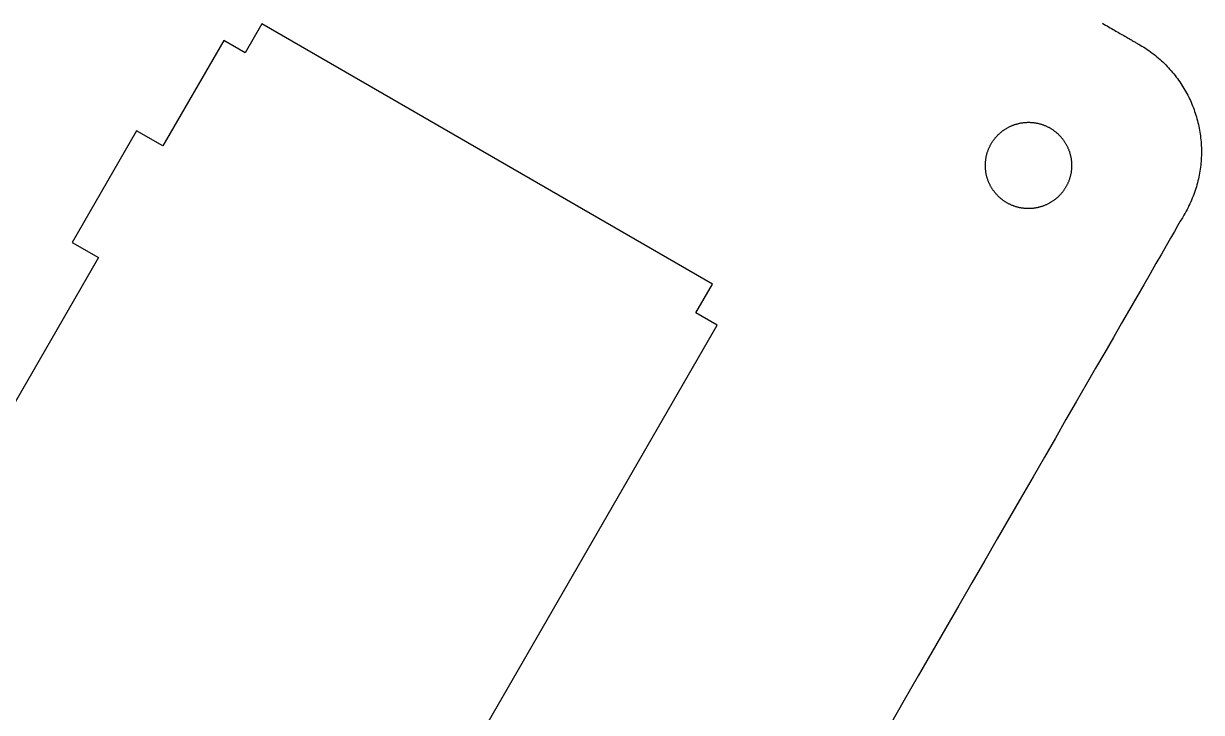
# Model space of a CAD drawing. Header units: millimetres. Extents: x 6 to 315, y 6 to 140.
# Drawn here: x 130.82 to 159.5, y 37.8 to 54.56 of the extents above; entities that cross this region are included whole.
import ezdxf

# ---------------------------------------------------------------- set-up
doc = ezdxf.new("R2010")
doc.units = ezdxf.units.MM
doc.layers.add('CUT', color=7, linetype='CONTINUOUS', true_color=0x000000)

msp = doc.modelspace()

# ---------------------------------------------------------------- linework, layer by layer
at = {"layer": 'CUT'}
for p, q in [((136.621052, 54.55595), (136.21545, 53.852953)), ((147.592633, 48.221738), (136.621052, 54.55595)), ((157.09018, 54.570763), (157.128291, 54.548531)), ((157.128291, 54.548531), (157.166049, 54.526653)), ((157.166049, 54.526653), (157.203807, 54.505127)), ((157.203807, 54.505127), (157.240859, 54.483602)), ((157.240859, 54.483602), (157.277205, 54.462429)), ((157.277205, 54.462429), (157.313198, 54.44161)), ((157.313198, 54.44161), (157.348839, 54.421143)), ((157.348839, 54.421143), (157.383774, 54.401029)), ((157.383774, 54.401029), (157.418356, 54.381268)), ((157.418356, 54.381268), (157.451879, 54.361507)), ((157.451879, 54.361507), (157.48505, 54.342451)), ((157.48505, 54.342451), (157.517514, 54.323749)), ((157.517514, 54.323749), (157.54892, 54.305752)), ((157.54892, 54.305752), (157.579973, 54.287755)), ((157.579973, 54.287755), (157.609968, 54.270464)), ((157.609968, 54.270464), (157.639257, 54.253526)), ((157.639257, 54.253526), (157.667487, 54.237294)), ((157.667487, 54.237294), (157.695011, 54.221414)), ((157.695011, 54.221414), (157.721477, 54.206241)), ((135.695784, 54.15276), (134.213976, 51.585787)), ((136.21545, 53.852953), (135.695784, 54.15276)), ((157.721477, 54.206241), (157.746884, 54.19142)), ((157.746884, 54.19142), (157.771233, 54.177305)), ((157.771233, 54.177305), (157.794876, 54.163543)), ((157.794876, 54.163543), (157.817107, 54.150839)), ((157.817107, 54.150839), (157.838279, 54.138488)), ((157.838279, 54.138488), (157.858393, 54.126843)), ((157.858393, 54.126843), (157.877449, 54.115904)), ((157.877449, 54.115904), (157.895093, 54.105671)), ((157.895093, 54.105671), (157.911678, 54.096143)), ((157.911678, 54.096143), (157.926852, 54.087321)), ((157.926852, 54.087321), (157.940614, 54.079558)), ((157.940614, 54.079558), (157.953317, 54.072147)), ((157.953317, 54.072147), (157.964609, 54.065796)), ((157.964609, 54.065796), (157.974137, 54.06015)), ((157.974137, 54.06015), (157.982606, 54.055209)), ((157.982606, 54.055209), (157.989311, 54.051328)), ((157.989311, 54.051328), (157.994604, 54.048152)), ((157.994604, 54.048152), (157.998486, 54.046034)), ((157.998486, 54.046034), (158.000603, 54.044976)), ((158.000603, 54.044976), (158.008366, 54.040388)), ((158.008366, 54.040388), (158.052476, 54.014276)), ((158.052476, 54.014276), (158.095527, 53.98781)), ((158.095527, 53.98781), (158.138225, 53.960638)), ((158.138225, 53.960638), (158.180217, 53.932761)), ((158.180217, 53.932761), (158.221857, 53.904178)), ((158.221857, 53.904178), (158.262438, 53.875242)), ((158.262438, 53.875242), (158.302666, 53.8456)), ((158.302666, 53.8456), (158.342188, 53.815606)), ((158.342188, 53.815606), (158.381357, 53.784905)), ((158.381357, 53.784905), (158.419468, 53.753499)), ((158.419468, 53.753499), (158.457226, 53.72174)), ((158.457226, 53.72174), (158.494631, 53.689276)), ((158.494631, 53.689276), (158.530977, 53.656458)), ((158.530977, 53.656458), (158.566971, 53.622935)), ((158.566971, 53.622935), (158.601905, 53.589059)), ((158.601905, 53.589059), (158.636487, 53.55483)), ((158.636487, 53.55483), (158.670363, 53.519895)), ((158.670363, 53.519895), (158.703887, 53.484254)), ((158.703887, 53.484254), (158.736351, 53.448614)), ((158.736351, 53.448614), (158.768463, 53.412267)), ((158.768463, 53.412267), (158.799869, 53.375568)), ((158.799869, 53.375568), (158.83057, 53.338163)), ((158.83057, 53.338163), (158.860564, 53.300758)), ((158.860564, 53.300758), (158.890206, 53.262647)), ((158.890206, 53.262647), (158.918789, 53.224184)), ((158.918789, 53.224184), (158.947019, 53.185015)), ((158.947019, 53.185015), (158.974191, 53.145845)), ((158.974191, 53.145845), (159.001009, 53.106323)), ((159.001009, 53.106323), (159.027122, 53.066095)), ((159.027122, 53.066095), (159.052529, 53.025867)), ((159.052529, 53.025867), (159.077231, 52.984933)), ((159.077231, 52.984933), (159.101579, 52.943647)), ((159.101579, 52.943647), (159.124869, 52.90236)), ((159.124869, 52.90236), (159.147453, 52.860368)), ((159.147453, 52.860368), (159.169684, 52.818375)), ((159.169684, 52.818375), (159.19121, 52.775677)), ((159.19121, 52.775677), (159.211677, 52.732979)), ((159.211677, 52.732979), (159.231791, 52.689928)), ((159.231791, 52.689928), (159.250846, 52.646524)), ((159.250846, 52.646524), (159.269549, 52.60312)), ((159.269549, 52.60312), (159.287545, 52.559011)), ((159.287545, 52.559011), (159.304836, 52.514901)), ((159.304836, 52.514901), (159.321069, 52.470439)), ((159.321069, 52.470439), (159.336948, 52.425976)), ((159.336948, 52.425976), (159.352122, 52.380808)), ((159.352122, 52.380808), (159.36659, 52.335992)), ((159.36659, 52.335992), (159.380352, 52.290471)), ((159.380352, 52.290471), (159.393056, 52.24495)), ((159.393056, 52.24495), (159.405406, 52.199076)), ((133.572319, 51.956239), (132.001947, 49.236605)), ((134.213976, 51.585787), (133.572319, 51.956239)), ((154.612631, 51.911481), (154.624275, 51.921715)), ((154.624275, 51.921715), (154.636626, 51.931242)), ((154.636626, 51.931242), (154.648624, 51.94077)), ((154.648624, 51.94077), (154.660975, 51.950298)), ((154.660975, 51.950298), (154.673678, 51.959473)), ((154.673678, 51.959473), (154.686382, 51.968647)), ((154.686382, 51.968647), (154.699085, 51.977469)), ((154.699085, 51.977469), (154.712142, 51.986291)), ((154.712142, 51.986291), (154.725198, 51.99476)), ((154.725198, 51.99476), (154.738255, 52.003229)), ((154.738255, 52.003229), (154.751664, 52.011346)), ((154.751664, 52.011346), (154.765073, 52.019109)), ((154.765073, 52.019109), (154.778836, 52.026872)), ((154.778836, 52.026872), (154.792598, 52.034635)), ((154.792598, 52.034635), (154.80636, 52.041693)), ((154.80636, 52.041693), (154.820475, 52.049103)), ((154.820475, 52.049103), (154.83459, 52.055808)), ((154.83459, 52.055808), (154.848705, 52.062513)), ((154.848705, 52.062513), (154.863173, 52.069217)), ((154.863173, 52.069217), (154.877641, 52.075569)), ((154.877641, 52.075569), (154.892109, 52.081568)), ((154.892109, 52.081568), (154.906577, 52.087567)), ((154.906577, 52.087567), (154.921398, 52.093213)), ((154.921398, 52.093213), (154.936219, 52.098506)), ((154.936219, 52.098506), (154.951392, 52.103799)), ((154.951392, 52.103799), (154.966566, 52.10874)), ((154.966566, 52.10874), (154.98174, 52.11368)), ((154.98174, 52.11368), (154.996914, 52.118267)), ((154.996914, 52.118267), (155.012087, 52.122502)), ((155.012087, 52.122502), (155.027614, 52.126736)), ((155.027614, 52.126736), (155.043141, 52.130618)), ((155.043141, 52.130618), (155.05902, 52.134147)), ((155.05902, 52.134147), (155.074547, 52.137676)), ((155.074547, 52.137676), (155.090426, 52.140851)), ((155.090426, 52.140851), (155.106306, 52.143674)), ((155.106306, 52.143674), (155.122538, 52.146497)), ((155.122538, 52.146497), (155.138417, 52.148968)), ((155.138417, 52.148968), (155.15465, 52.151085)), ((155.15465, 52.151085), (155.170882, 52.153202)), ((155.170882, 52.153202), (155.187114, 52.154966)), ((155.187114, 52.154966), (155.2037, 52.156378)), ((155.2037, 52.156378), (155.219932, 52.157437)), ((155.219932, 52.157437), (155.236517, 52.158495)), ((155.236517, 52.158495), (155.253102, 52.159201)), ((155.253102, 52.159201), (155.27004, 52.159554)), ((155.27004, 52.159554), (155.286626, 52.159907)), ((155.286626, 52.159907), (155.303211, 52.159907)), ((155.303211, 52.159907), (155.320149, 52.159554)), ((155.320149, 52.159554), (155.336734, 52.158848)), ((155.336734, 52.158848), (155.353319, 52.158142)), ((155.353319, 52.158142), (155.369905, 52.157084)), ((155.369905, 52.157084), (155.386137, 52.155672)), ((155.386137, 52.155672), (155.402369, 52.153908)), ((155.402369, 52.153908), (155.418955, 52.152143)), ((155.418955, 52.152143), (155.434834, 52.150026)), ((155.434834, 52.150026), (155.451066, 52.147909)), ((155.451066, 52.147909), (155.467299, 52.145086)), ((155.467299, 52.145086), (155.483178, 52.142263)), ((155.483178, 52.142263), (155.499058, 52.13944)), ((155.499058, 52.13944), (155.514937, 52.135911)), ((155.514937, 52.135911), (155.530464, 52.132382)), ((155.530464, 52.132382), (155.54599, 52.128501)), ((155.54599, 52.128501), (155.561517, 52.124619)), ((155.561517, 52.124619), (155.577043, 52.120385)), ((155.577043, 52.120385), (155.592217, 52.115797)), ((155.592217, 52.115797), (155.607744, 52.11121)), ((155.607744, 52.11121), (155.622917, 52.106269)), ((155.622917, 52.106269), (155.637738, 52.101329)), ((155.637738, 52.101329), (155.652559, 52.096036)), ((155.652559, 52.096036), (155.66738, 52.09039)), ((155.66738, 52.09039), (155.682201, 52.084391)), ((155.682201, 52.084391), (155.697022, 52.078392)), ((155.697022, 52.078392), (155.71149, 52.072393)), ((155.71149, 52.072393), (155.725605, 52.066041)), ((155.725605, 52.066041), (155.740073, 52.059337)), ((155.740073, 52.059337), (155.754188, 52.052279)), ((155.754188, 52.052279), (155.768303, 52.045575)), ((155.768303, 52.045575), (155.782065, 52.038164)), ((155.782065, 52.038164), (155.795827, 52.030754)), ((155.795827, 52.030754), (155.809589, 52.02299)), ((155.809589, 52.02299), (155.822999, 52.015227)), ((155.822999, 52.015227), (155.836408, 52.007111)), ((155.836408, 52.007111), (155.849817, 51.998995)), ((155.849817, 51.998995), (155.862874, 51.990526)), ((155.862874, 51.990526), (155.87593, 51.982057)), ((155.87593, 51.982057), (155.888987, 51.973235)), ((155.888987, 51.973235), (155.90169, 51.96406)), ((155.90169, 51.96406), (155.914041, 51.954885)), ((155.914041, 51.954885), (155.926745, 51.94571)), ((155.926745, 51.94571), (155.939095, 51.936183)), ((155.939095, 51.936183), (155.951093, 51.926302)), ((155.951093, 51.926302), (155.963091, 51.916422)), ((159.405406, 52.199076), (159.417051, 52.153202)), ((159.417051, 52.153202), (159.427638, 52.107328)), ((159.427638, 52.107328), (159.437871, 52.060748)), ((159.437871, 52.060748), (159.447046, 52.014521)), ((159.447046, 52.014521), (159.455868, 51.967942)), ((159.455868, 51.967942), (159.463631, 51.921009)), ((159.463631, 51.921009), (159.471041, 51.874429)), ((154.375497, 51.625298), (154.38326, 51.638707)), ((154.38326, 51.638707), (154.391377, 51.652117)), ((154.391377, 51.652117), (154.399493, 51.665526)), ((154.399493, 51.665526), (154.407609, 51.678582)), ((154.407609, 51.678582), (154.416431, 51.691639)), ((154.416431, 51.691639), (154.4249, 51.704695)), ((154.4249, 51.704695), (154.434075, 51.717399)), ((154.434075, 51.717399), (154.44325, 51.730103)), ((154.44325, 51.730103), (154.452424, 51.742453)), ((154.452424, 51.742453), (154.461952, 51.754804)), ((154.461952, 51.754804), (154.47148, 51.767155)), ((154.47148, 51.767155), (154.48136, 51.779152)), ((154.48136, 51.779152), (154.491594, 51.79115)), ((154.491594, 51.79115), (154.501474, 51.802795)), ((154.501474, 51.802795), (154.512061, 51.81444)), ((154.512061, 51.81444), (154.522647, 51.825732)), ((154.522647, 51.825732), (154.533233, 51.837024)), ((154.533233, 51.837024), (154.544172, 51.848316)), ((154.544172, 51.848316), (154.555112, 51.859256)), ((154.555112, 51.859256), (154.566051, 51.870195)), ((154.566051, 51.870195), (154.577696, 51.880781)), ((154.577696, 51.880781), (154.588988, 51.891014)), ((154.588988, 51.891014), (154.600633, 51.901601)), ((154.600633, 51.901601), (154.612631, 51.911481)), ((155.963091, 51.916422), (155.975089, 51.906541)), ((155.975089, 51.906541), (155.986734, 51.896308)), ((155.986734, 51.896308), (155.998379, 51.886074)), ((155.998379, 51.886074), (156.009671, 51.875488)), ((156.009671, 51.875488), (156.020963, 51.864549)), ((156.020963, 51.864549), (156.032255, 51.853609)), ((156.032255, 51.853609), (156.043194, 51.84267)), ((156.043194, 51.84267), (156.05378, 51.831378)), ((156.05378, 51.831378), (156.064367, 51.820086)), ((156.064367, 51.820086), (156.074953, 51.808441)), ((156.074953, 51.808441), (156.085186, 51.796796)), ((156.085186, 51.796796), (156.095067, 51.785151)), ((156.095067, 51.785151), (156.104947, 51.773154)), ((156.104947, 51.773154), (156.114828, 51.761156)), ((156.114828, 51.761156), (156.124356, 51.748805)), ((156.124356, 51.748805), (156.133883, 51.736454)), ((156.133883, 51.736454), (156.143058, 51.723751)), ((156.143058, 51.723751), (156.152233, 51.711047)), ((156.152233, 51.711047), (156.161055, 51.698344)), ((156.161055, 51.698344), (156.169524, 51.685287)), ((156.169524, 51.685287), (156.177993, 51.672231)), ((156.177993, 51.672231), (156.186462, 51.658821)), ((156.186462, 51.658821), (156.194578, 51.645412)), ((156.194578, 51.645412), (156.202342, 51.632003)), ((156.202342, 51.632003), (156.210105, 51.618241)), ((159.471041, 51.874429), (159.477393, 51.827144)), ((159.477393, 51.827144), (159.483039, 51.780211)), ((159.483039, 51.780211), (159.48798, 51.732926)), ((159.48798, 51.732926), (159.492214, 51.68564)), ((159.492214, 51.68564), (159.495743, 51.638355)), ((159.495743, 51.638355), (159.498213, 51.590716)), ((154.263635, 51.32994), (154.267164, 51.345467)), ((154.267164, 51.345467), (154.270693, 51.361346)), ((154.270693, 51.361346), (154.274574, 51.376873)), ((154.274574, 51.376873), (154.278809, 51.392399)), ((154.278809, 51.392399), (154.283396, 51.407573)), ((154.283396, 51.407573), (154.287984, 51.422747)), ((154.287984, 51.422747), (154.292571, 51.43792)), ((154.292571, 51.43792), (154.297864, 51.453094)), ((154.297864, 51.453094), (154.303157, 51.467915)), ((154.303157, 51.467915), (154.308803, 51.482736)), ((154.308803, 51.482736), (154.314449, 51.497557)), ((154.314449, 51.497557), (154.320448, 51.512377)), ((154.320448, 51.512377), (154.326447, 51.526845)), ((154.326447, 51.526845), (154.332799, 51.541313)), ((154.332799, 51.541313), (154.339504, 51.555428)), ((154.339504, 51.555428), (154.346208, 51.569543)), ((154.346208, 51.569543), (154.353266, 51.583659)), ((154.353266, 51.583659), (154.360323, 51.597774)), ((154.360323, 51.597774), (154.367734, 51.611536)), ((154.367734, 51.611536), (154.375497, 51.625298)), ((156.210105, 51.618241), (156.217515, 51.604478)), ((156.217515, 51.604478), (156.224926, 51.590716)), ((156.224926, 51.590716), (156.231983, 51.576601)), ((156.231983, 51.576601), (156.238688, 51.562486)), ((156.238688, 51.562486), (156.245393, 51.548371)), ((156.245393, 51.548371), (156.252097, 51.533903)), ((156.252097, 51.533903), (156.258096, 51.519435)), ((156.258096, 51.519435), (156.264095, 51.504967)), ((156.264095, 51.504967), (156.270094, 51.490146)), ((156.270094, 51.490146), (156.27574, 51.475325)), ((156.27574, 51.475325), (156.281033, 51.460504)), ((156.281033, 51.460504), (156.286326, 51.445684)), ((156.286326, 51.445684), (156.291267, 51.43051)), ((156.291267, 51.43051), (156.296207, 51.415336)), ((156.296207, 51.415336), (156.300441, 51.39981)), ((156.300441, 51.39981), (156.305029, 51.384636)), ((156.305029, 51.384636), (156.30891, 51.369109)), ((156.30891, 51.369109), (156.312792, 51.353583)), ((156.312792, 51.353583), (156.316321, 51.337703)), ((159.498213, 51.590716), (159.50033, 51.543431)), ((159.500683, 51.352524), (159.498919, 51.304886)), ((159.50033, 51.543431), (159.501389, 51.495792)), ((159.501742, 51.400515), (159.500683, 51.352524)), ((159.501389, 51.495792), (159.502095, 51.448154)), ((159.502095, 51.448154), (159.501742, 51.400515)), ((154.240345, 51.118214), (154.240698, 51.134799)), ((154.240345, 51.101629), (154.240345, 51.118214)), ((154.240698, 51.08469), (154.240345, 51.101629)), ((154.240698, 51.134799), (154.241404, 51.151737)), ((154.241404, 51.068105), (154.240698, 51.08469)), ((154.241404, 51.151737), (154.24211, 51.168322)), ((154.24211, 51.05152), (154.241404, 51.068105)), ((154.24211, 51.168322), (154.243168, 51.184555)), ((154.243168, 51.184555), (154.244227, 51.20114)), ((154.244227, 51.20114), (154.245991, 51.217372)), ((154.245991, 51.217372), (154.247756, 51.233957)), ((154.247756, 51.233957), (154.249873, 51.25019)), ((154.249873, 51.25019), (154.25199, 51.266069)), ((154.25199, 51.266069), (154.25446, 51.282302)), ((154.25446, 51.282302), (154.257283, 51.298181)), ((154.257283, 51.298181), (154.260459, 51.314061)), ((154.260459, 51.314061), (154.263635, 51.32994)), ((156.316321, 51.337703), (156.31985, 51.322177)), ((156.31985, 51.322177), (156.322673, 51.306297)), ((156.322673, 51.306297), (156.325849, 51.290065)), ((156.325849, 51.290065), (156.328319, 51.274185)), ((156.328319, 51.274185), (156.330789, 51.257953)), ((156.330789, 51.257953), (156.332906, 51.242074)), ((156.332906, 51.242074), (156.33467, 51.225841)), ((156.33467, 51.225841), (156.336435, 51.209256)), ((156.336435, 51.209256), (156.337846, 51.193024)), ((156.337846, 51.193024), (156.338905, 51.176438)), ((156.338905, 51.176438), (156.339964, 51.159853)), ((156.339964, 51.059989), (156.338905, 51.043404)), ((156.339964, 51.159853), (156.340669, 51.143268)), ((156.340669, 51.076574), (156.339964, 51.059989)), ((156.340669, 51.143268), (156.341022, 51.126683)), ((156.341022, 51.09316), (156.340669, 51.076574)), ((156.341022, 51.126683), (156.341022, 51.109745)), ((156.341022, 51.109745), (156.341022, 51.09316)), ((159.478099, 51.066341), (159.471747, 51.018702)), ((159.483745, 51.113979), (159.478099, 51.066341)), ((159.488685, 51.161618), (159.483745, 51.113979)), ((159.49292, 51.209609), (159.488685, 51.161618)), ((159.496096, 51.257247), (159.49292, 51.209609)), ((159.498919, 51.304886), (159.496096, 51.257247)), ((154.243168, 51.034935), (154.24211, 51.05152)), ((154.244227, 51.018702), (154.243168, 51.034935)), ((154.245991, 51.002117), (154.244227, 51.018702)), ((154.247756, 50.985885), (154.245991, 51.002117)), ((154.249873, 50.969653), (154.247756, 50.985885)), ((154.25199, 50.95342), (154.249873, 50.969653)), ((154.25446, 50.937541), (154.25199, 50.95342)), ((154.257283, 50.921308), (154.25446, 50.937541)), ((154.260459, 50.905429), (154.257283, 50.921308)), ((154.263635, 50.889902), (154.260459, 50.905429)), ((154.267164, 50.874023), (154.263635, 50.889902)), ((154.270693, 50.858496), (154.267164, 50.874023)), ((154.274574, 50.84297), (154.270693, 50.858496)), ((154.278809, 50.827443), (154.274574, 50.84297)), ((154.283396, 50.811917), (154.278809, 50.827443)), ((154.287984, 50.796743), (154.283396, 50.811917)), ((154.292571, 50.781569), (154.287984, 50.796743)), ((154.297864, 50.766395), (154.292571, 50.781569)), ((156.286326, 50.774159), (156.281033, 50.758985)), ((156.291267, 50.78898), (156.286326, 50.774159)), ((156.296207, 50.804506), (156.291267, 50.78898)), ((156.300441, 50.81968), (156.296207, 50.804506)), ((156.305029, 50.835206), (156.300441, 50.81968)), ((156.30891, 50.850733), (156.305029, 50.835206)), ((156.312792, 50.86626), (156.30891, 50.850733)), ((156.316321, 50.881786), (156.312792, 50.86626)), ((156.31985, 50.897666), (156.316321, 50.881786)), ((156.322673, 50.913545), (156.31985, 50.897666)), ((156.325849, 50.929425), (156.322673, 50.913545)), ((156.328319, 50.945304), (156.325849, 50.929425)), ((156.330789, 50.961536), (156.328319, 50.945304)), ((156.332906, 50.977769), (156.330789, 50.961536)), ((156.33467, 50.994001), (156.332906, 50.977769)), ((156.336435, 51.010233), (156.33467, 50.994001)), ((156.337846, 51.026819), (156.336435, 51.010233)), ((156.338905, 51.043404), (156.337846, 51.026819)), ((159.427638, 50.780863), (159.416698, 50.733578)), ((159.438224, 50.828149), (159.427638, 50.780863)), ((159.447752, 50.875787), (159.438224, 50.828149)), ((159.456573, 50.923426), (159.447752, 50.875787)), ((159.464337, 50.971064), (159.456573, 50.923426)), ((159.471747, 51.018702), (159.464337, 50.971064)), ((154.303157, 50.751575), (154.297864, 50.766395)), ((154.308803, 50.736754), (154.303157, 50.751575)), ((154.314449, 50.721933), (154.308803, 50.736754)), ((154.320448, 50.707465), (154.314449, 50.721933)), ((154.326447, 50.692644), (154.320448, 50.707465)), ((154.332799, 50.678529), (154.326447, 50.692644)), ((154.339504, 50.664061), (154.332799, 50.678529)), ((154.346208, 50.649946), (154.339504, 50.664061)), ((154.353266, 50.635831), (154.346208, 50.649946)), ((154.360323, 50.621716), (154.353266, 50.635831)), ((154.367734, 50.607954), (154.360323, 50.621716)), ((154.375497, 50.594191), (154.367734, 50.607954)), ((154.38326, 50.580782), (154.375497, 50.594191)), ((154.391377, 50.567373), (154.38326, 50.580782)), ((154.399493, 50.553963), (154.391377, 50.567373)), ((154.407609, 50.540907), (154.399493, 50.553963)), ((154.416431, 50.527851), (154.407609, 50.540907)), ((154.4249, 50.514794), (154.416431, 50.527851)), ((154.434075, 50.50209), (154.4249, 50.514794)), ((154.44325, 50.489387), (154.434075, 50.50209)), ((154.452424, 50.477036), (154.44325, 50.489387)), ((156.133883, 50.483035), (156.124356, 50.470684)), ((156.143058, 50.495739), (156.133883, 50.483035)), ((156.152233, 50.508442), (156.143058, 50.495739)), ((156.161055, 50.521146), (156.152233, 50.508442)), ((156.169524, 50.534202), (156.161055, 50.521146)), ((156.177993, 50.547259), (156.169524, 50.534202)), ((156.186462, 50.560668), (156.177993, 50.547259)), ((156.194578, 50.574077), (156.186462, 50.560668)), ((156.202342, 50.587487), (156.194578, 50.574077)), ((156.210105, 50.601249), (156.202342, 50.587487)), ((156.217515, 50.615011), (156.210105, 50.601249)), ((156.224926, 50.628773), (156.217515, 50.615011)), ((156.231983, 50.642888), (156.224926, 50.628773)), ((156.238688, 50.657003), (156.231983, 50.642888)), ((156.245393, 50.671119), (156.238688, 50.657003)), ((156.252097, 50.685587), (156.245393, 50.671119)), ((156.258096, 50.700054), (156.252097, 50.685587)), ((156.264095, 50.714522), (156.258096, 50.700054)), ((156.270094, 50.729343), (156.264095, 50.714522)), ((156.27574, 50.744164), (156.270094, 50.729343)), ((156.281033, 50.758985), (156.27574, 50.744164)), ((159.348946, 50.498915), (159.332714, 50.452335)), ((159.36412, 50.545494), (159.348946, 50.498915)), ((159.378235, 50.592427), (159.36412, 50.545494)), ((159.391997, 50.63936), (159.378235, 50.592427)), ((159.404701, 50.686292), (159.391997, 50.63936)), ((159.416698, 50.733578), (159.404701, 50.686292)), ((154.461952, 50.464686), (154.452424, 50.477036)), ((154.47148, 50.452335), (154.461952, 50.464686)), ((154.48136, 50.440337), (154.47148, 50.452335)), ((154.491594, 50.428339), (154.48136, 50.440337)), ((154.501474, 50.416694), (154.491594, 50.428339)), ((154.512061, 50.405049), (154.501474, 50.416694)), ((154.522647, 50.393757), (154.512061, 50.405049)), ((154.533233, 50.382465), (154.522647, 50.393757)), ((154.544172, 50.371173), (154.533233, 50.382465)), ((154.555112, 50.360234), (154.544172, 50.371173)), ((154.566051, 50.349295), (154.555112, 50.360234)), ((154.577696, 50.338708), (154.566051, 50.349295)), ((154.588988, 50.328475), (154.577696, 50.338708)), ((154.600633, 50.317889), (154.588988, 50.328475)), ((154.612631, 50.308008), (154.600633, 50.317889)), ((154.624275, 50.297775), (154.612631, 50.308008)), ((154.636626, 50.288247), (154.624275, 50.297775)), ((154.648624, 50.278366), (154.636626, 50.288247)), ((154.660975, 50.269192), (154.648624, 50.278366)), ((154.673678, 50.259664), (154.660975, 50.269192)), ((154.686382, 50.250842), (154.673678, 50.259664)), ((154.699085, 50.24202), (154.686382, 50.250842)), ((154.712142, 50.233198), (154.699085, 50.24202)), ((154.725198, 50.224729), (154.712142, 50.233198)), ((154.738255, 50.21626), (154.725198, 50.224729)), ((154.751664, 50.208144), (154.738255, 50.21626)), ((154.765073, 50.200381), (154.751664, 50.208144)), ((154.778836, 50.192617), (154.765073, 50.200381)), ((155.809589, 50.196499), (155.795827, 50.188736)), ((155.822999, 50.204262), (155.809589, 50.196499)), ((155.836408, 50.212378), (155.822999, 50.204262)), ((155.849817, 50.220495), (155.836408, 50.212378)), ((155.862874, 50.228964), (155.849817, 50.220495)), ((155.87593, 50.237433), (155.862874, 50.228964)), ((155.888987, 50.246255), (155.87593, 50.237433)), ((155.90169, 50.255429), (155.888987, 50.246255)), ((155.914041, 50.264604), (155.90169, 50.255429)), ((155.926745, 50.273779), (155.914041, 50.264604)), ((155.939095, 50.283307), (155.926745, 50.273779)), ((155.951093, 50.292834), (155.939095, 50.283307)), ((155.963091, 50.302715), (155.951093, 50.292834)), ((155.975089, 50.312948), (155.963091, 50.302715)), ((155.986734, 50.323182), (155.975089, 50.312948)), ((155.998379, 50.333415), (155.986734, 50.323182)), ((156.009671, 50.344002), (155.998379, 50.333415)), ((156.020963, 50.354941), (156.009671, 50.344002)), ((156.032255, 50.36588), (156.020963, 50.354941)), ((156.043194, 50.376819), (156.032255, 50.36588)), ((156.05378, 50.388111), (156.043194, 50.376819)), ((156.064367, 50.399403), (156.05378, 50.388111)), ((156.074953, 50.410695), (156.064367, 50.399403)), ((156.085186, 50.422693), (156.074953, 50.410695)), ((156.095067, 50.434338), (156.085186, 50.422693)), ((156.104947, 50.446336), (156.095067, 50.434338)), ((156.114828, 50.458334), (156.104947, 50.446336)), ((156.124356, 50.470684), (156.114828, 50.458334)), ((159.240966, 50.221553), (159.219793, 50.176032)), ((159.260727, 50.267427), (159.240966, 50.221553)), ((159.280135, 50.313301), (159.260727, 50.267427)), ((159.298485, 50.359528), (159.280135, 50.313301)), ((159.316128, 50.405755), (159.298485, 50.359528)), ((159.332714, 50.452335), (159.316128, 50.405755)), ((154.792598, 50.184854), (154.778836, 50.192617)), ((154.80636, 50.177796), (154.792598, 50.184854)), ((154.820475, 50.170386), (154.80636, 50.177796)), ((154.83459, 50.163681), (154.820475, 50.170386)), ((154.848705, 50.156977), (154.83459, 50.163681)), ((154.863173, 50.150272), (154.848705, 50.156977)), ((154.877641, 50.14392), (154.863173, 50.150272)), ((154.892109, 50.137921), (154.877641, 50.14392)), ((154.906577, 50.131922), (154.892109, 50.137921)), ((154.921398, 50.126276), (154.906577, 50.131922)), ((154.936219, 50.120983), (154.921398, 50.126276)), ((154.951392, 50.11569), (154.936219, 50.120983)), ((154.966566, 50.110397), (154.951392, 50.11569)), ((154.98174, 50.10581), (154.966566, 50.110397)), ((154.996914, 50.101222), (154.98174, 50.10581)), ((155.012087, 50.096988), (154.996914, 50.101222)), ((155.027614, 50.092753), (155.012087, 50.096988)), ((155.043141, 50.088871), (155.027614, 50.092753)), ((155.05902, 50.085343), (155.043141, 50.088871)), ((155.074547, 50.081814), (155.05902, 50.085343)), ((155.090426, 50.078638), (155.074547, 50.081814)), ((155.106306, 50.075815), (155.090426, 50.078638)), ((155.122538, 50.072992), (155.106306, 50.075815)), ((155.138417, 50.070522), (155.122538, 50.072992)), ((155.15465, 50.068405), (155.138417, 50.070522)), ((155.170882, 50.066287), (155.15465, 50.068405)), ((155.187114, 50.064523), (155.170882, 50.066287)), ((155.2037, 50.063111), (155.187114, 50.064523)), ((155.219932, 50.0617), (155.2037, 50.063111)), ((155.236517, 50.060994), (155.219932, 50.0617)), ((155.253102, 50.060288), (155.236517, 50.060994)), ((155.27004, 50.059583), (155.253102, 50.060288)), ((155.286626, 50.059583), (155.27004, 50.059583)), ((155.303211, 50.059583), (155.286626, 50.059583)), ((155.320149, 50.059936), (155.303211, 50.059583)), ((155.336734, 50.060641), (155.320149, 50.059936)), ((155.353319, 50.061347), (155.336734, 50.060641)), ((155.369905, 50.062406), (155.353319, 50.061347)), ((155.386137, 50.063817), (155.369905, 50.062406)), ((155.402369, 50.065229), (155.386137, 50.063817)), ((155.418955, 50.067346), (155.402369, 50.065229)), ((155.434834, 50.069463), (155.418955, 50.067346)), ((155.451066, 50.071581), (155.434834, 50.069463)), ((155.467299, 50.074404), (155.451066, 50.071581)), ((155.483178, 50.077227), (155.467299, 50.074404)), ((155.499058, 50.08005), (155.483178, 50.077227)), ((155.514937, 50.083578), (155.499058, 50.08005)), ((155.530464, 50.087107), (155.514937, 50.083578)), ((155.54599, 50.090636), (155.530464, 50.087107)), ((155.561517, 50.09487), (155.54599, 50.090636)), ((155.577043, 50.099105), (155.561517, 50.09487)), ((155.592217, 50.103339), (155.577043, 50.099105)), ((155.607744, 50.10828), (155.592217, 50.103339)), ((155.622917, 50.11322), (155.607744, 50.10828)), ((155.637738, 50.11816), (155.622917, 50.11322)), ((155.652559, 50.123453), (155.637738, 50.11816)), ((155.66738, 50.129099), (155.652559, 50.123453)), ((155.682201, 50.134745), (155.66738, 50.129099)), ((155.697022, 50.140744), (155.682201, 50.134745)), ((155.71149, 50.147096), (155.697022, 50.140744)), ((155.725605, 50.153448), (155.71149, 50.147096)), ((155.740073, 50.160153), (155.725605, 50.153448)), ((155.754188, 50.166857), (155.740073, 50.160153)), ((155.768303, 50.173915), (155.754188, 50.166857)), ((155.782065, 50.181325), (155.768303, 50.173915)), ((155.795827, 50.188736), (155.782065, 50.181325)), ((159.094169, 49.936076), (159.072996, 49.899377)), ((159.103344, 49.951602), (159.094169, 49.936076)), ((159.128398, 49.996065), (159.103344, 49.951602)), ((159.152393, 50.04088), (159.128398, 49.996065)), ((159.175683, 50.085696), (159.152393, 50.04088)), ((159.198268, 50.130864), (159.175683, 50.085696)), ((159.219793, 50.176032), (159.198268, 50.130864)), ((158.921965, 49.637189), (158.84292, 49.500625)), ((158.986541, 49.749404), (158.921965, 49.637189)), ((159.037356, 49.83727), (158.986541, 49.749404)), ((159.072996, 49.899377), (159.037356, 49.83727)), ((158.750819, 49.340419), (158.644956, 49.156923)), ((158.84292, 49.500625), (158.750819, 49.340419)), ((132.001947, 49.236605), (132.643604, 48.866153)), ((158.644956, 49.156923), (158.526037, 48.951196)), ((132.643604, 48.866153), (122.304376, 30.957988)), ((158.526037, 48.951196), (158.394767, 48.723237)), ((158.394767, 48.723237), (158.250793, 48.474106)), ((147.186686, 47.518741), (147.592633, 48.221738)), ((158.095174, 48.203802), (157.927557, 47.913032)), ((158.250793, 48.474106), (158.095174, 48.203802)), ((157.927557, 47.913032), (157.748649, 47.602853)), ((147.706008, 47.218934), (147.186686, 47.518741)), ((157.748649, 47.602853), (157.558448, 47.273266)), ((131.262077, 18.736864), (147.706008, 47.218934)), ((157.558448, 47.273266), (157.357661, 46.924976)), ((157.357661, 46.924976), (157.146288, 46.55869)), ((157.146288, 46.55869), (156.925034, 46.17476)), ((156.925034, 46.17476), (156.693546, 45.773891)), ((156.693546, 45.773891), (156.452884, 45.356438)), ((156.452884, 45.356438), (156.203047, 44.923105)), ((156.203047, 44.923105), (155.944388, 44.474598)), ((155.944388, 44.474598), (155.676908, 44.01127)), ((155.676908, 44.01127), (155.401311, 43.533475)), ((155.401311, 43.533475), (155.11795, 43.041917)), ((155.11795, 43.041917), (154.826827, 42.537303)), ((154.826827, 42.537303), (154.528646, 42.020338)), ((154.528646, 42.020338), (154.223407, 41.491023)), ((154.223407, 41.491023), (153.911464, 40.950415)), ((153.911464, 40.950415), (153.593522, 40.398798)), ((153.593522, 40.398798), (153.269228, 39.836806)), ((153.269228, 39.836806), (152.939641, 39.265004)), ((152.939641, 39.265004), (152.604407, 38.683886)), ((152.604407, 38.683886), (152.264234, 38.094087)), ((152.264234, 38.094087), (151.91912, 37.496102))]:
    msp.add_line(p, q, dxfattribs=at)

doc.saveas('drawing.dxf')
